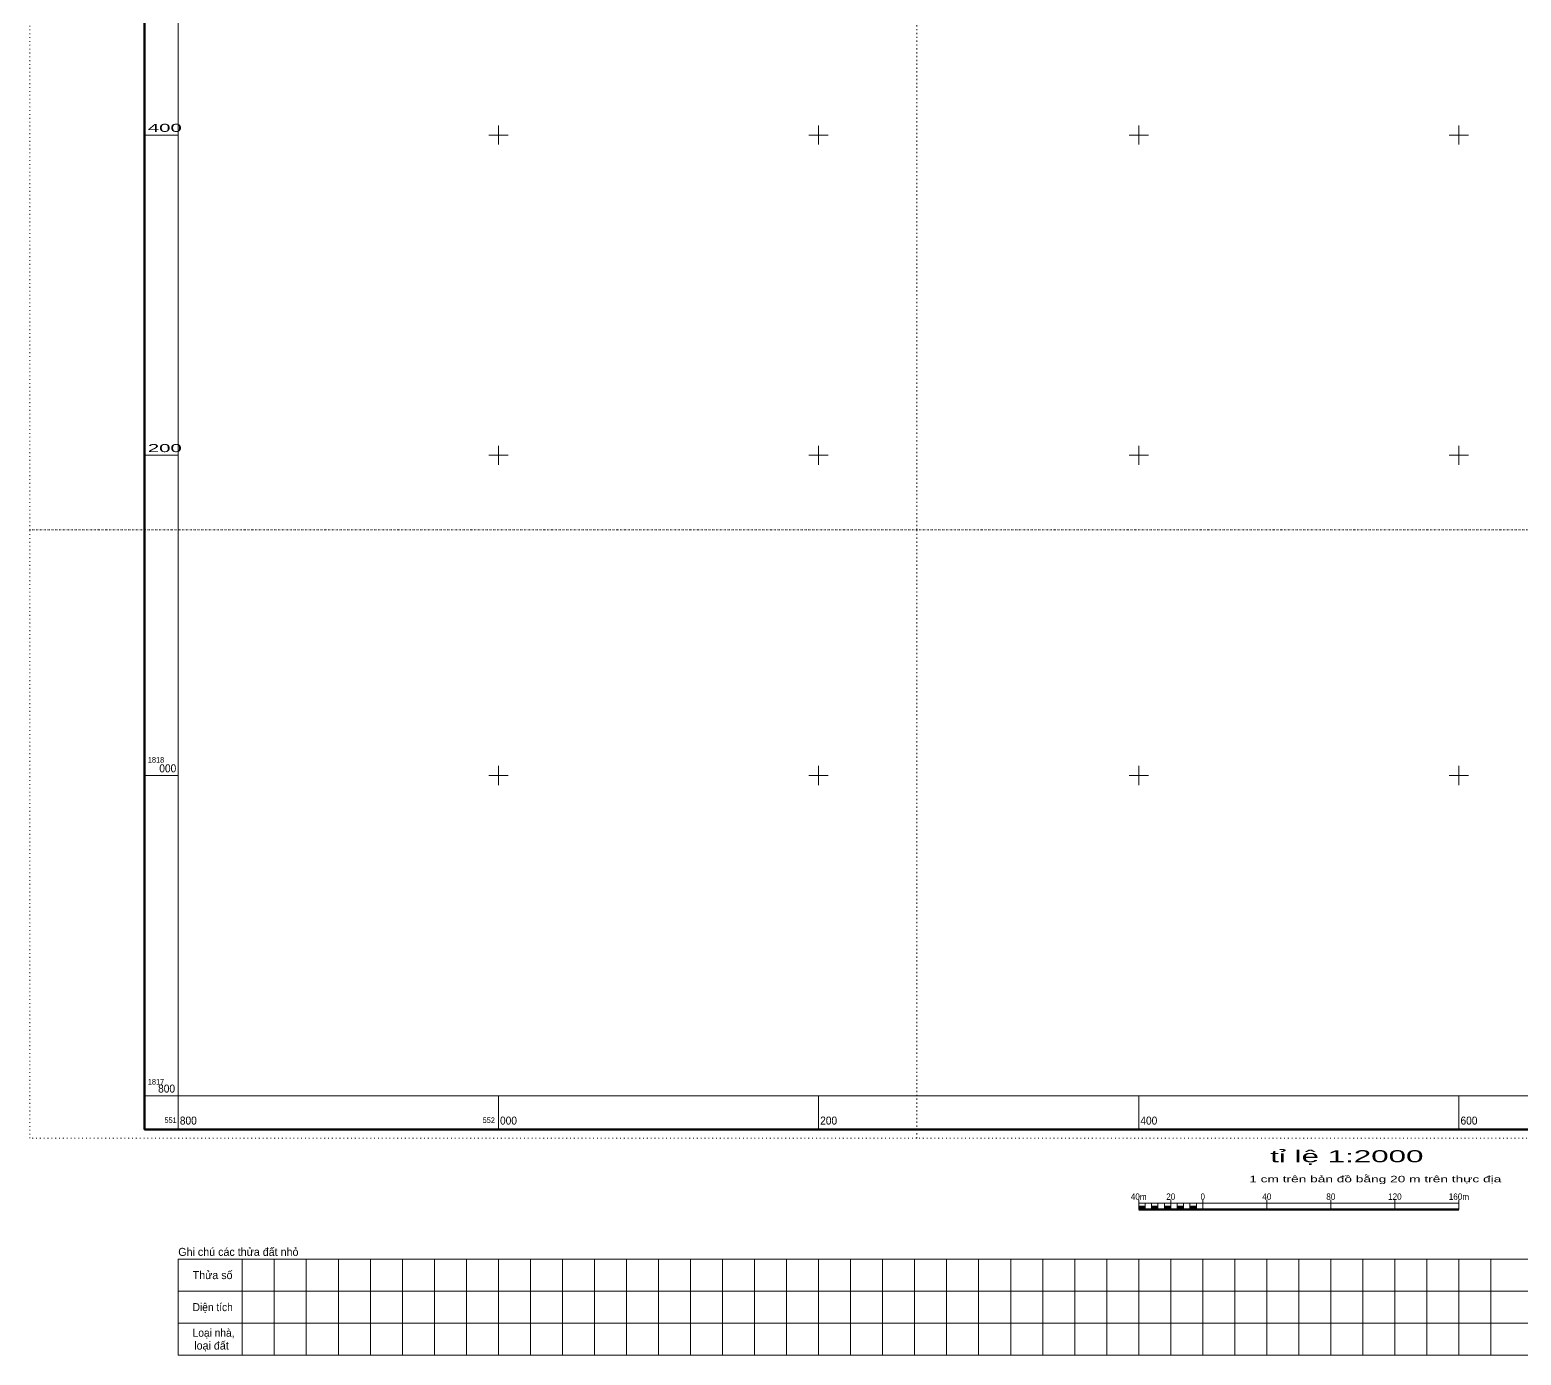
# Model space of a CAD drawing. Header units: metres. Extents: x 551707 to 553369, y 1817638 to 1819293.
# Drawn here: x 551707 to 552639, y 1817638 to 1818466 of the extents above; entities that cross this region are included whole.
import ezdxf
from ezdxf.enums import TextEntityAlignment as Align

# ---------------------------------------------------------------- set-up
doc = ezdxf.new("R2010")
doc.units = ezdxf.units.M
doc.header["$LTSCALE"] = 1.6
doc.linetypes.add('DOTTED', pattern=[1.5, 0.3, -1.2])
doc.layers.add('1', color=7, linetype='DOTTED', lineweight=13)
doc.layers.add('63', color=7, linetype='Continuous', lineweight=13)

msp = doc.modelspace()

# ---------------------------------------------------------------- hatches: boundary and pattern name
at = {"layer": '63'}
for points in [[(552400, 1817729), (552400, 1817731), (552404, 1817731), (552404, 1817729)], [(552408, 1817729), (552408, 1817731), (552412, 1817731), (552412, 1817729)], [(552416, 1817729), (552416, 1817731), (552420, 1817731), (552420, 1817729)], [(552424, 1817729), (552424, 1817731), (552428, 1817731), (552428, 1817729)], [(552432, 1817729), (552432, 1817731), (552436, 1817731), (552436, 1817729)]]:
    msp.add_hatch(color=256, dxfattribs=at).paths.add_polyline_path(points)

# ---------------------------------------------------------------- linework, layer by layer
at = {"layer": '1'}
for points in [[(551707.28, 1818153.43), (551707.28, 1818533.43), (552261.28, 1818533.43), (552261.28, 1818153.43)], [(552261.28, 1818153.43), (552261.28, 1818533.43), (552815.28, 1818533.43), (552815.28, 1818153.43)], [(551707.28, 1817773.43), (551707.28, 1818153.43), (552261.28, 1818153.43), (552261.28, 1817773.43)], [(552261.28, 1817773.43), (552261.28, 1818153.43), (552815.28, 1818153.43), (552815.28, 1817773.43)]]:
    msp.add_lwpolyline(points, close=True, dxfattribs=at)
at = {"layer": '63'}
for p, q in [((552000, 1818394), (552000, 1818406)), ((552200, 1818394), (552200, 1818406)), ((552400, 1818394), (552400, 1818406)), ((552600, 1818394), (552600, 1818406)), ((551800, 1818400), (551779, 1818400)), ((551994, 1818400), (552006, 1818400)), ((552194, 1818400), (552206, 1818400)), ((552394, 1818400), (552406, 1818400)), ((552594, 1818400), (552606, 1818400)), ((552000, 1818194), (552000, 1818206)), ((552200, 1818194), (552200, 1818206)), ((552400, 1818194), (552400, 1818206)), ((552600, 1818194), (552600, 1818206)), ((551800, 1818200), (551779, 1818200)), ((551994, 1818200), (552006, 1818200)), ((552194, 1818200), (552206, 1818200)), ((552394, 1818200), (552406, 1818200)), ((552594, 1818200), (552606, 1818200)), ((552000, 1817994), (552000, 1818006)), ((552200, 1817994), (552200, 1818006)), ((552400, 1817994), (552400, 1818006)), ((552600, 1817994), (552600, 1818006)), ((551800, 1818000), (551779, 1818000)), ((551994, 1818000), (552006, 1818000)), ((552194, 1818000), (552206, 1818000)), ((552394, 1818000), (552406, 1818000)), ((552594, 1818000), (552606, 1818000)), ((551800, 1817800), (551779, 1817800)), ((551800, 1817800), (551800, 1817779)), ((552000, 1817800), (552000, 1817779)), ((552200, 1817800), (552200, 1817779)), ((552400, 1817800), (552400, 1817779)), ((552600, 1817800), (552600, 1817779)), ((552400, 1817729), (552400, 1817735)), ((552400, 1817733), (552600, 1817733)), ((552404, 1817729), (552404, 1817733)), ((552408, 1817729), (552408, 1817733)), ((552412, 1817729), (552412, 1817733)), ((552416, 1817729), (552416, 1817733)), ((552420, 1817729), (552420, 1817735)), ((552420, 1817729), (552420, 1817733)), ((552424, 1817729), (552424, 1817733)), ((552428, 1817729), (552428, 1817733)), ((552432, 1817729), (552432, 1817733)), ((552436, 1817729), (552436, 1817733)), ((552440, 1817729), (552440, 1817735)), ((552480, 1817729), (552480, 1817735)), ((552520, 1817729), (552520, 1817735)), ((552560, 1817729), (552560, 1817735)), ((552600, 1817729), (552600, 1817735)), ((551840, 1817698), (551840, 1817638)), ((551860, 1817698), (551860, 1817638)), ((551880, 1817698), (551880, 1817638)), ((551900, 1817698), (551900, 1817638)), ((551920, 1817698), (551920, 1817638)), ((551940, 1817698), (551940, 1817638)), ((551960, 1817698), (551960, 1817638)), ((551980, 1817698), (551980, 1817638)), ((552000, 1817698), (552000, 1817638)), ((552020, 1817698), (552020, 1817638)), ((552040, 1817698), (552040, 1817638)), ((552060, 1817698), (552060, 1817638)), ((552080, 1817698), (552080, 1817638)), ((552100, 1817698), (552100, 1817638)), ((552120, 1817698), (552120, 1817638)), ((552140, 1817698), (552140, 1817638)), ((552160, 1817698), (552160, 1817638)), ((552180, 1817698), (552180, 1817638)), ((552200, 1817698), (552200, 1817638)), ((552220, 1817698), (552220, 1817638)), ((552240, 1817698), (552240, 1817638)), ((552260, 1817698), (552260, 1817638)), ((552280, 1817698), (552280, 1817638)), ((552300, 1817698), (552300, 1817638)), ((552320, 1817698), (552320, 1817638)), ((552340, 1817698), (552340, 1817638)), ((552360, 1817698), (552360, 1817638)), ((552380, 1817698), (552380, 1817638)), ((552400, 1817698), (552400, 1817638)), ((552420, 1817698), (552420, 1817638)), ((552440, 1817698), (552440, 1817638)), ((552460, 1817698), (552460, 1817638)), ((552480, 1817698), (552480, 1817638)), ((552500, 1817698), (552500, 1817638)), ((552520, 1817698), (552520, 1817638)), ((552540, 1817698), (552540, 1817638)), ((552560, 1817698), (552560, 1817638)), ((552580, 1817698), (552580, 1817638)), ((552600, 1817698), (552600, 1817638)), ((552620, 1817698), (552620, 1817638)), ((551800, 1817678), (553200, 1817678)), ((551800, 1817658), (553200, 1817658))]:
    msp.add_line(p, q, dxfattribs=at)
at = {"layer": '63', "lineweight": 53}
msp.add_line((552400, 1817729), (552600, 1817729), dxfattribs=at)
at = {"layer": '63', "lineweight": 158}
msp.add_lwpolyline([(551779, 1819221), (553221, 1819221), (553221, 1817779), (551779, 1817779)], close=True, dxfattribs=at)
at = {"layer": '63'}
for points in [[(551800, 1819200), (553200, 1819200), (553200, 1817800), (551800, 1817800)], [(552400, 1817729), (552400, 1817731), (552404, 1817731), (552404, 1817729)], [(552408, 1817729), (552408, 1817731), (552412, 1817731), (552412, 1817729)], [(552416, 1817729), (552416, 1817731), (552420, 1817731), (552420, 1817729)], [(552424, 1817729), (552424, 1817731), (552428, 1817731), (552428, 1817729)], [(552432, 1817729), (552432, 1817731), (552436, 1817731), (552436, 1817729)], [(551800, 1817698), (553200, 1817698), (553200, 1817638), (551800, 1817638)]]:
    msp.add_lwpolyline(points, close=True, dxfattribs=at)

# ---------------------------------------------------------------- texts
for s, height, width, p in [('400', 5, 1.9, (551781, 1818402)), ('200', 5, 1.9, (551781, 1818202)), ('1818', 3.5, 0.95, (551781, 1818008.02)), ('000', 5, 0.95, (551788.15, 1818002)), ('1817', 3.5, 0.95, (551781, 1817807)), ('800', 5, 0.95, (551801, 1817782)), ('000', 5, 0.95, (552001, 1817782)), ('200', 5, 0.95, (552201, 1817782)), ('400', 5, 0.95, (552401, 1817782)), ('600', 5, 0.95, (552601, 1817782)), ('Diện tích', 5, 0.95, (551809, 1817665.5)), ('Loại nhà,', 5, 0.95, (551809, 1817649.5))]:
    msp.add_text(s, height=height, dxfattribs=dict(at, width=width)).set_placement(p)
for s, height, width, p in [('800', 5, 0.95, (551798, 1817802)), ('551', 3.5, 0.85, (551799, 1817783)), ('552', 3.5, 0.95, (551997.82, 1817783))]:
    msp.add_text(s, height=height, dxfattribs=dict(at, width=width)).set_placement(p, align=Align.RIGHT)
for s, height, width, p in [('tỉ lệ 1:2000', 7.5, 1.95, (552530.01, 1817758.5)), ('1 cm trên bản đồ bằng 20 m trên thực địa', 4, 1.6, (552547.75, 1817746)), ('40m', 4, 0.95, (552400, 1817735)), ('20', 4, 0.95, (552420, 1817735)), ('0', 4, 0.9, (552440, 1817735)), ('40', 4, 0.95, (552480, 1817735)), ('80', 4, 0.95, (552520, 1817735)), ('120', 4, 0.95, (552559.99, 1817735)), ('160m', 4, 0.95, (552600.01, 1817735))]:
    msp.add_text(s, height=height, dxfattribs=dict(at, width=width)).set_placement(p, align=Align.CENTER)
for s, p in [('Ghi chú các thửa đất nhỏ', (551800, 1817700)), ('Thửa số', (551809, 1817685.5)), ('loại đất', (551810, 1817641.5))]:
    msp.add_text(s, height=5, dxfattribs=at).set_placement(p)

doc.saveas('drawing.dxf')
